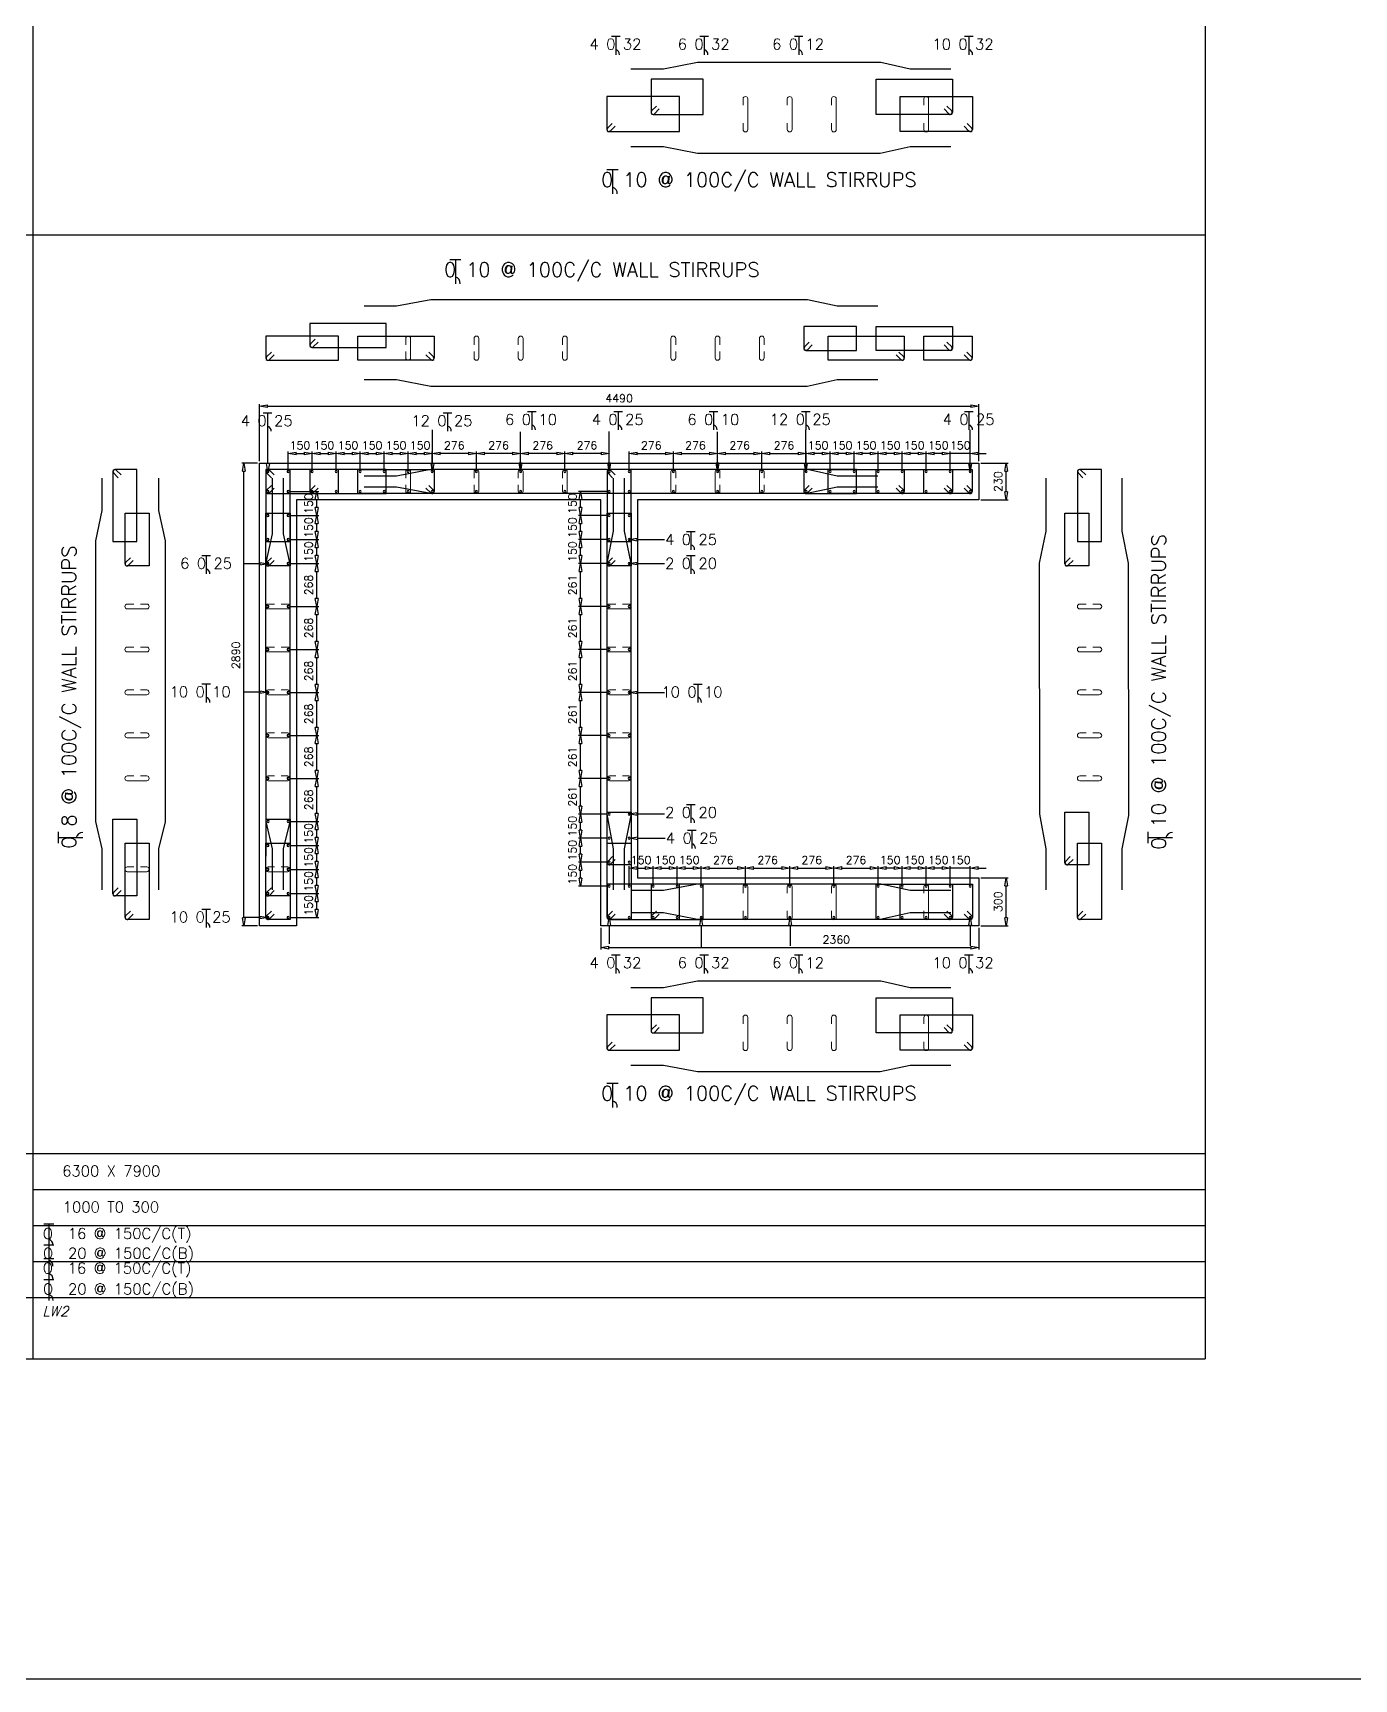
# Model space of a CAD drawing. Header units: millimetres. Extents: x 331487 to 517269, y 198509 to 399936.
# Drawn here: x 413434 to 429932, y 198509 to 219074 of the extents above; entities that cross this region are included whole.
import ezdxf

# ---------------------------------------------------------------- set-up
doc = ezdxf.new("R2010")
doc.units = ezdxf.units.MM
doc.header["$MEASUREMENT"] = 0
doc.layers.add('BEAM', color=1, linetype='Continuous', lineweight=5)
for name, color, linetype in [('COLUMN', 6, 'Continuous'), ('FOOTING', 5, 'Continuous'), ('FOOTING-SCH', 3, 'Continuous')]:
    doc.layers.add(name, color=color, linetype=linetype)
doc.styles.add('ITALICC', font='italicc', dxfattribs={"height": 0.3})
doc.styles.add('ROMANS', font='romans.shx')

# ---------------------------------------------------------------- blocks, each defined once
blk = doc.blocks.new('_ClosedBlank')
at = {"color": 0, "linetype": 'ByBlock', "lineweight": -2}
for p, q in [((-1, 0.17), (0, 0)), ((-1, 0.17), (-1, -0.17)), ((0, 0), (-1, -0.17))]:
    blk.add_line(p, q, dxfattribs=at)

msp = doc.modelspace()

# ---------------------------------------------------------------- linework, layer by layer
at = {"color": 1, "linetype": 'Continuous'}
for p, q in [((420658, 219032), (420765, 219032)), ((420711, 219032), (420711, 218801)), ((421763, 219032), (421870, 219032)), ((421816, 219032), (421816, 218801)), ((422942, 219032), (423050, 219032)), ((422996, 219032), (422996, 218801)), ((425068, 219032), (425175, 219032)), ((425121, 219032), (425121, 218801)), ((420600, 217366), (420741, 217366)), ((420670, 217366), (420670, 217062)), ((418638, 216244), (418779, 216244)), ((418709, 216244), (418709, 215940)), ((416310, 214328), (416417, 214328)), ((416363, 214328), (416363, 214097)), ((418558, 214328), (418666, 214328)), ((418612, 214328), (418612, 214097)), ((419609, 214344), (419716, 214344)), ((419663, 214344), (419663, 214113)), ((420688, 214344), (420795, 214344)), ((420742, 214344), (420742, 214113)), ((421878, 214344), (421985, 214344)), ((421931, 214344), (421931, 214113)), ((423031, 214344), (423138, 214344)), ((423084, 214344), (423084, 214113)), ((425068, 214344), (425175, 214344)), ((425121, 214344), (425121, 214113)), ((421597, 212845), (421704, 212845)), ((421651, 212845), (421651, 212614)), ((415544, 212546), (415651, 212546)), ((415597, 212546), (415597, 212316)), ((421597, 212546), (421704, 212546)), ((421651, 212546), (421651, 212316)), ((415544, 210941), (415651, 210941)), ((415597, 210941), (415597, 210710)), ((421682, 210939), (421789, 210939)), ((421736, 210939), (421736, 210709)), ((421597, 209435), (421704, 209435)), ((421651, 209435), (421651, 209204)), ((413753, 208953), (413753, 209094)), ((413753, 209023), (414057, 209023)), ((421607, 209114), (421715, 209114)), ((421661, 209114), (421661, 208883)), ((427361, 208953), (427361, 209094)), ((427361, 209023), (427665, 209023)), ((415544, 208128), (415651, 208128)), ((415597, 208128), (415597, 207897)), ((420658, 207556), (420765, 207556)), ((420711, 207556), (420711, 207325)), ((421763, 207556), (421870, 207556)), ((421816, 207556), (421816, 207325)), ((422942, 207556), (423050, 207556)), ((422996, 207556), (422996, 207325)), ((425068, 207556), (425175, 207556)), ((425121, 207556), (425121, 207325)), ((420600, 205953), (420741, 205953)), ((420670, 205953), (420670, 205649)), ((413570, 204194), (413693, 204194)), ((413632, 204194), (413632, 203930)), ((413570, 203932), (413693, 203932)), ((413632, 203932), (413632, 203668)), ((413571, 203762), (413693, 203762)), ((413632, 203762), (413632, 203498)), ((413571, 203501), (413693, 203501)), ((413632, 203501), (413632, 203237))]:
    msp.add_line(p, q, dxfattribs=at)
at = {"color": 8, "linetype": 'Continuous'}
for p, q in [((409734, 216552), (428074, 216552)), ((409734, 205076), (428074, 205076)), ((413434, 204626), (428074, 204626)), ((413434, 204176), (428074, 204176)), ((413434, 203726), (428074, 203726)), ((409734, 203276), (428074, 203276)), ((413434, 203276), (428074, 203276)), ((409734, 202508), (428074, 202508))]:
    msp.add_line(p, q, dxfattribs=at)
at = {"color": 1, "linetype": 'Continuous'}
for centre, radius, start, end in [((420696, 218806), 61.2, 355.5803, 75.6804), ((421801, 218806), 61.2, 355.5803, 75.6804), ((422981, 218806), 61.2, 355.5803, 75.6804), ((425106, 218806), 61.2, 355.5803, 75.6804), ((420651, 217068), 80.7, 355.5803, 75.6804), ((418689, 215946), 80.7, 355.5803, 75.6804), ((416348, 214102), 61.2, 355.5803, 75.6804), ((418597, 214102), 61.2, 355.5803, 75.6804), ((419647, 214118), 61.2, 355.5803, 75.6804), ((420727, 214118), 61.2, 355.5803, 75.6804), ((421916, 214118), 61.2, 355.5803, 75.6804), ((423069, 214118), 61.2, 355.5803, 75.6804), ((425106, 214118), 61.2, 355.5803, 75.6804), ((421636, 212619), 61.2, 355.5803, 75.6804), ((415582, 212320), 61.2, 355.5803, 75.6804), ((421636, 212320), 61.2, 355.5803, 75.6804), ((415582, 210715), 61.2, 355.5803, 75.6804), ((421721, 210714), 61.2, 355.5803, 75.6804), ((421636, 209209), 61.2, 355.5803, 75.6804), ((414051, 209003), 80.7, 85.5803, 165.6804), ((421646, 208888), 61.2, 355.5803, 75.6804), ((427659, 209003), 80.7, 85.5803, 165.6804), ((415582, 207902), 61.2, 355.5803, 75.6804), ((420696, 207330), 61.2, 355.5803, 75.6804), ((421801, 207330), 61.2, 355.5803, 75.6804), ((422981, 207330), 61.2, 355.5803, 75.6804), ((425106, 207330), 61.2, 355.5803, 75.6804), ((420651, 205655), 80.7, 355.5803, 75.6804), ((413614, 203935), 70, 355.5803, 75.6804), ((413614, 203674), 70, 355.5803, 75.6804), ((413615, 203504), 70, 355.5803, 75.6804), ((413615, 203242), 70, 355.5803, 75.6804)]:
    msp.add_arc(centre, radius, start, end, dxfattribs=at)
at = {"layer": 'BEAM', "ltscale": 0.05}
for p, q in [((422301, 218249), (422301, 218169)), ((422361, 217866), (422361, 218249)), ((422854, 218249), (422854, 218169)), ((422914, 217866), (422914, 218249)), ((423406, 218249), (423406, 218169)), ((423466, 217866), (423466, 218249)), ((424559, 218249), (424559, 218169)), ((424619, 217866), (424619, 218249)), ((422301, 217866), (422301, 217946)), ((422854, 217866), (422854, 217946)), ((423406, 217866), (423406, 217946)), ((424559, 217866), (424559, 217946)), ((418090, 215257), (418090, 215177)), ((418150, 215014), (418150, 215257)), ((418942, 215257), (418942, 215177)), ((419002, 215014), (419002, 215257)), ((419495, 215257), (419495, 215177)), ((419555, 215014), (419555, 215257)), ((420047, 215257), (420047, 215177)), ((420107, 215014), (420107, 215257)), ((421400, 215014), (421400, 215257)), ((421460, 215257), (421460, 215177)), ((421953, 215014), (421953, 215257)), ((422013, 215257), (422013, 215177)), ((422505, 215014), (422505, 215257)), ((422565, 215257), (422565, 215177)), ((418090, 215014), (418090, 215094)), ((418942, 215014), (418942, 215094)), ((419495, 215014), (419495, 215094)), ((420047, 215014), (420047, 215094)), ((421460, 215014), (421460, 215094)), ((422013, 215014), (422013, 215094)), ((422565, 215014), (422565, 215094)), ((418090, 213592), (418090, 213512)), ((418150, 213349), (418150, 213592)), ((418942, 213592), (418942, 213512)), ((419002, 213349), (419002, 213592)), ((419495, 213592), (419495, 213512)), ((419555, 213349), (419555, 213592)), ((420047, 213592), (420047, 213512)), ((420107, 213349), (420107, 213592)), ((421400, 213349), (421400, 213592)), ((421460, 213592), (421460, 213512)), ((421953, 213349), (421953, 213592)), ((422013, 213592), (422013, 213512)), ((422505, 213349), (422505, 213592)), ((422565, 213592), (422565, 213512)), ((418090, 213349), (418090, 213429)), ((418942, 213349), (418942, 213429)), ((419495, 213349), (419495, 213429)), ((420047, 213349), (420047, 213429)), ((421460, 213349), (421460, 213429)), ((422013, 213349), (422013, 213429)), ((422565, 213349), (422565, 213429)), ((414612, 211938), (414692, 211938)), ((414612, 211878), (414855, 211878)), ((414855, 211938), (414775, 211938)), ((416372, 211938), (416452, 211938)), ((416372, 211878), (416615, 211878)), ((416615, 211938), (416535, 211938)), ((420632, 211938), (420712, 211938)), ((420632, 211878), (420875, 211878)), ((420875, 211938), (420795, 211938)), ((426507, 211938), (426587, 211938)), ((426507, 211878), (426750, 211878)), ((426750, 211938), (426670, 211938)), ((414612, 211401), (414692, 211401)), ((414612, 211341), (414855, 211341)), ((414855, 211401), (414775, 211401)), ((416372, 211401), (416452, 211401)), ((416372, 211341), (416615, 211341)), ((416615, 211401), (416535, 211401)), ((420632, 211401), (420712, 211401)), ((420632, 211341), (420875, 211341)), ((420875, 211401), (420795, 211401)), ((426507, 211401), (426587, 211401)), ((426507, 211341), (426750, 211341)), ((426750, 211401), (426670, 211401)), ((414612, 210865), (414692, 210865)), ((414612, 210805), (414855, 210805)), ((414855, 210865), (414775, 210865)), ((416372, 210865), (416452, 210865)), ((416372, 210805), (416615, 210805)), ((416615, 210865), (416535, 210865)), ((420632, 210865), (420712, 210865)), ((420632, 210805), (420875, 210805)), ((420875, 210865), (420795, 210865)), ((426507, 210865), (426587, 210865)), ((426507, 210805), (426750, 210805)), ((426750, 210865), (426670, 210865)), ((414612, 210328), (414692, 210328)), ((414612, 210268), (414855, 210268)), ((414855, 210328), (414775, 210328)), ((416372, 210328), (416452, 210328)), ((416372, 210268), (416615, 210268)), ((416615, 210328), (416535, 210328)), ((420632, 210328), (420712, 210328)), ((420632, 210268), (420875, 210268)), ((420875, 210328), (420795, 210328)), ((426507, 210328), (426587, 210328)), ((426507, 210268), (426750, 210268)), ((426750, 210328), (426670, 210328)), ((414612, 209791), (414692, 209791)), ((414855, 209791), (414775, 209791)), ((416372, 209791), (416452, 209791)), ((416615, 209791), (416535, 209791)), ((420632, 209791), (420712, 209791)), ((420875, 209791), (420795, 209791)), ((426507, 209791), (426587, 209791)), ((426750, 209791), (426670, 209791)), ((414612, 209731), (414855, 209731)), ((416372, 209731), (416615, 209731)), ((420632, 209731), (420875, 209731)), ((426507, 209731), (426750, 209731)), ((414612, 208655), (414692, 208655)), ((414612, 208595), (414855, 208595)), ((414855, 208655), (414775, 208655)), ((416372, 208655), (416452, 208655)), ((416372, 208595), (416615, 208595)), ((416615, 208655), (416535, 208655)), ((422301, 208408), (422301, 208328)), ((422361, 208024), (422361, 208408)), ((422854, 208408), (422854, 208328)), ((422914, 208024), (422914, 208408)), ((423406, 208408), (423406, 208328)), ((423466, 208024), (423466, 208408)), ((424559, 208408), (424559, 208328)), ((424619, 208024), (424619, 208408)), ((422301, 208024), (422301, 208104)), ((422854, 208024), (422854, 208104)), ((423406, 208024), (423406, 208104)), ((424559, 208024), (424559, 208104)), ((422301, 206773), (422301, 206693)), ((422361, 206390), (422361, 206773)), ((422854, 206773), (422854, 206693)), ((422914, 206390), (422914, 206773)), ((423406, 206773), (423406, 206693)), ((423466, 206390), (423466, 206773)), ((424559, 206773), (424559, 206693)), ((424619, 206390), (424619, 206773)), ((422301, 206390), (422301, 206470)), ((422854, 206390), (422854, 206470)), ((423406, 206390), (423406, 206470)), ((424559, 206390), (424559, 206470))]:
    msp.add_line(p, q, dxfattribs=at)
for centre, start, end in [((422331, 218249), 0, 180), ((422884, 218249), 0, 180), ((423436, 218249), 0, 180), ((424589, 218249), 0, 180), ((422331, 217866), 180, 0), ((422884, 217866), 180, 0), ((423436, 217866), 180, 0), ((424589, 217866), 180, 0), ((418120, 215257), 0, 180), ((418972, 215257), 0, 180), ((419525, 215257), 0, 180), ((420077, 215257), 0, 180), ((421430, 215257), 0, 180), ((421983, 215257), 0, 180), ((422535, 215257), 0, 180), ((418120, 215014), 180, 0), ((418972, 215014), 180, 0), ((419525, 215014), 180, 0), ((420077, 215014), 180, 0), ((421430, 215014), 180, 0), ((421983, 215014), 180, 0), ((422535, 215014), 180, 0), ((418120, 213592), 0, 180), ((418972, 213592), 0, 180), ((419525, 213592), 0, 180), ((420077, 213592), 0, 180), ((421430, 213592), 0, 180), ((421983, 213592), 0, 180), ((422535, 213592), 0, 180), ((418120, 213349), 180, 0), ((418972, 213349), 180, 0), ((419525, 213349), 180, 0), ((420077, 213349), 180, 0), ((421430, 213349), 180, 0), ((421983, 213349), 180, 0), ((422535, 213349), 180, 0), ((414612, 211908), 90, 270), ((414855, 211908), 270, 90), ((416372, 211908), 90, 270), ((416615, 211908), 270, 90), ((420632, 211908), 90, 270), ((420875, 211908), 270, 90), ((426507, 211908), 90, 270), ((426750, 211908), 270, 90), ((414612, 211371), 90, 270), ((414855, 211371), 270, 90), ((416372, 211371), 90, 270), ((416615, 211371), 270, 90), ((420632, 211371), 90, 270), ((420875, 211371), 270, 90), ((426507, 211371), 90, 270), ((426750, 211371), 270, 90), ((414612, 210835), 90, 270), ((414855, 210835), 270, 90), ((416372, 210835), 90, 270), ((416615, 210835), 270, 90), ((420632, 210835), 90, 270), ((420875, 210835), 270, 90), ((426507, 210835), 90, 270), ((426750, 210835), 270, 90), ((414612, 210298), 90, 270), ((414855, 210298), 270, 90), ((416372, 210298), 90, 270), ((416615, 210298), 270, 90), ((420632, 210298), 90, 270), ((420875, 210298), 270, 90), ((426507, 210298), 90, 270), ((426750, 210298), 270, 90), ((414612, 209761), 90, 270), ((414855, 209761), 270, 90), ((416372, 209761), 90, 270), ((416615, 209761), 270, 90), ((420632, 209761), 90, 270), ((420875, 209761), 270, 90), ((426507, 209761), 90, 270), ((426750, 209761), 270, 90), ((414612, 208625), 90, 270), ((414855, 208625), 270, 90), ((416372, 208625), 90, 270), ((416615, 208625), 270, 90), ((422331, 208408), 0, 180), ((422884, 208408), 0, 180), ((423436, 208408), 0, 180), ((424589, 208408), 0, 180), ((422331, 208024), 180, 0), ((422884, 208024), 180, 0), ((423436, 208024), 180, 0), ((424589, 208024), 180, 0), ((422331, 206773), 0, 180), ((422884, 206773), 0, 180), ((423436, 206773), 0, 180), ((424589, 206773), 0, 180), ((422331, 206390), 180, 0), ((422884, 206390), 180, 0), ((423436, 206390), 180, 0), ((424589, 206390), 180, 0)]:
    msp.add_arc(centre, 30, start, end, dxfattribs=at)
at = {"layer": 'COLUMN', "color": 3}
for p, q in [((421307, 218621), (420900, 218621)), ((421734, 218702), (421307, 218621)), ((424021, 218702), (421734, 218702)), ((424389, 218621), (424021, 218702)), ((424898, 218621), (424389, 218621)), ((421805, 218496), (421152, 218496)), ((421152, 218496), (421152, 218081)), ((421805, 218056), (421805, 218496)), ((423962, 218056), (423962, 218496)), ((423962, 218496), (424915, 218496)), ((424915, 218496), (424915, 218081)), ((421506, 218281), (420601, 218281)), ((420601, 218281), (420601, 217866)), ((421506, 217841), (421506, 218281)), ((424262, 217841), (424262, 218281)), ((424262, 218281), (425166, 218281)), ((425166, 218281), (425166, 217866)), ((421219, 218159), (421160, 218099)), ((421177, 218056), (421805, 218056)), ((421195, 218064), (421255, 218124)), ((424890, 218056), (423962, 218056)), ((424873, 218064), (424813, 218124)), ((424848, 218159), (424908, 218099)), ((420668, 217943), (420609, 217883)), ((420626, 217841), (421506, 217841)), ((420644, 217848), (420704, 217908)), ((425141, 217841), (424262, 217841)), ((425123, 217848), (425063, 217908)), ((425099, 217943), (425159, 217883)), ((421307, 217650), (420900, 217650)), ((421734, 217569), (421307, 217650)), ((424389, 217650), (424015, 217569)), ((424898, 217650), (424389, 217650)), ((424015, 217569), (421734, 217569)), ((418401, 215739), (417975, 215658)), ((423108, 215739), (418401, 215739)), ((423476, 215658), (423108, 215739)), ((417975, 215658), (417568, 215658)), ((423985, 215658), (423476, 215658)), ((417845, 215445), (416892, 215445)), ((416892, 215445), (416892, 215170)), ((417845, 215145), (417845, 215445)), ((423717, 215408), (423062, 215408)), ((423062, 215408), (423062, 215133)), ((423717, 215108), (423717, 215408)), ((423962, 215108), (423962, 215408)), ((423962, 215408), (424915, 215408)), ((424915, 215408), (424915, 215133)), ((417250, 215284), (416344, 215284)), ((416344, 215284), (416344, 215009)), ((416959, 215247), (416899, 215188)), ((416917, 215145), (417845, 215145)), ((416934, 215152), (416994, 215212)), ((417250, 214984), (417250, 215284)), ((417493, 214984), (417493, 215284)), ((417493, 215284), (418443, 215284)), ((418443, 215284), (418443, 215009)), ((423129, 215210), (423069, 215150)), ((423105, 215115), (423165, 215175)), ((423363, 214984), (423363, 215284)), ((423363, 215284), (424315, 215284)), ((424315, 215284), (424315, 215009)), ((424561, 214984), (424561, 215284)), ((424561, 215284), (425164, 215284)), ((424873, 215115), (424813, 215175)), ((424848, 215210), (424908, 215150)), ((425164, 215284), (425164, 215009)), ((416411, 215087), (416351, 215027)), ((416369, 214984), (417250, 214984)), ((416386, 214992), (416446, 215052)), ((418418, 214984), (417493, 214984)), ((418401, 214992), (418341, 215052)), ((418377, 215087), (418436, 215027)), ((423087, 215108), (423717, 215108)), ((424290, 214984), (423363, 214984)), ((424890, 215108), (423962, 215108)), ((424272, 214992), (424212, 215052)), ((424248, 215087), (424308, 215027)), ((425139, 214984), (424561, 214984)), ((425121, 214992), (425061, 215052)), ((425097, 215087), (425156, 215027)), ((417975, 214739), (417568, 214739)), ((418401, 214658), (417975, 214739)), ((423476, 214739), (423102, 214658)), ((423985, 214739), (423476, 214739)), ((423102, 214658), (418401, 214658)), ((414299, 213106), (414299, 213513)), ((414432, 213594), (414432, 212718)), ((414439, 213576), (414499, 213516)), ((414732, 213619), (414457, 213619)), ((414534, 213552), (414474, 213612)), ((414732, 212718), (414732, 213619)), ((415007, 213106), (415007, 213513)), ((417250, 213619), (416344, 213619)), ((416344, 213619), (416344, 213344)), ((416344, 213594), (416344, 212718)), ((416351, 213576), (416411, 213516)), ((416644, 213619), (416369, 213619)), ((416446, 213552), (416386, 213612)), ((416425, 212814), (416425, 213513)), ((416563, 212814), (416563, 213513)), ((416644, 212718), (416644, 213619)), ((417845, 213619), (416892, 213619)), ((416892, 213619), (416892, 213344)), ((417250, 213319), (417250, 213619)), ((417493, 213319), (417493, 213619)), ((417493, 213619), (418443, 213619)), ((417975, 213538), (417568, 213538)), ((417845, 213319), (417845, 213619)), ((418401, 213619), (417975, 213538)), ((423108, 213619), (418401, 213619)), ((418443, 213619), (418443, 213344)), ((420604, 213594), (420604, 212718)), ((420611, 213576), (420671, 213516)), ((420904, 213619), (420629, 213619)), ((420706, 213552), (420646, 213612)), ((420685, 212848), (420685, 213513)), ((420823, 212848), (420823, 213513)), ((420904, 212718), (420904, 213619)), ((423717, 213619), (423062, 213619)), ((423062, 213619), (423062, 213344)), ((423476, 213538), (423108, 213619)), ((423363, 213319), (423363, 213619)), ((423363, 213619), (424315, 213619)), ((423985, 213538), (423476, 213538)), ((423717, 213319), (423717, 213619)), ((423962, 213319), (423962, 213619)), ((423962, 213619), (424915, 213619)), ((424315, 213619), (424315, 213344)), ((424561, 213319), (424561, 213619)), ((424561, 213619), (425164, 213619)), ((424915, 213619), (424915, 213344)), ((425164, 213619), (425164, 213344)), ((426086, 212848), (426086, 213513)), ((426478, 213594), (426478, 212718)), ((426486, 213576), (426546, 213516)), ((426778, 213619), (426503, 213619)), ((426581, 213552), (426521, 213612)), ((426778, 212718), (426778, 213619)), ((427035, 212848), (427035, 213513)), ((416411, 213421), (416351, 213362)), ((416369, 213319), (417250, 213319)), ((416386, 213326), (416446, 213386)), ((416959, 213421), (416899, 213362)), ((416917, 213319), (417845, 213319)), ((416934, 213326), (416994, 213386)), ((418418, 213319), (417493, 213319)), ((417975, 213400), (417568, 213400)), ((418401, 213319), (417975, 213400)), ((418401, 213326), (418341, 213386)), ((418377, 213421), (418436, 213362)), ((423102, 213319), (418401, 213319)), ((423129, 213421), (423069, 213362)), ((423087, 213319), (423717, 213319)), ((423476, 213400), (423102, 213319)), ((423105, 213326), (423165, 213386)), ((424290, 213319), (423363, 213319)), ((423985, 213400), (423476, 213400)), ((424890, 213319), (423962, 213319)), ((424272, 213326), (424212, 213386)), ((424248, 213421), (424308, 213362)), ((425139, 213319), (424561, 213319)), ((424873, 213326), (424813, 213386)), ((424848, 213421), (424908, 213362)), ((425121, 213326), (425061, 213386)), ((425097, 213421), (425156, 213362)), ((414218, 212730), (414299, 213106)), ((414584, 212440), (414584, 213072)), ((414584, 213072), (414884, 213072)), ((414884, 213072), (414884, 212415)), ((415088, 212730), (415007, 213106)), ((416344, 212440), (416344, 213072)), ((416344, 213072), (416644, 213072)), ((416644, 213072), (416644, 212415)), ((420604, 212440), (420604, 213072)), ((420604, 213072), (420904, 213072)), ((420904, 213072), (420904, 212415)), ((426320, 212440), (426320, 213072)), ((426320, 213072), (426620, 213072)), ((426620, 213072), (426620, 212415)), ((420604, 212451), (420685, 212848)), ((420904, 212451), (420823, 212848)), ((426005, 212451), (426086, 212848)), ((427116, 212451), (427035, 212848)), ((414219, 209223), (414218, 212730)), ((414432, 212718), (414732, 212718)), ((415089, 209217), (415088, 212730)), ((416344, 212438), (416425, 212814)), ((416344, 212718), (416644, 212718)), ((416644, 212438), (416563, 212814)), ((420604, 212718), (420904, 212718)), ((426478, 212718), (426778, 212718)), ((414591, 212458), (414651, 212518)), ((414686, 212482), (414626, 212423)), ((416345, 209223), (416344, 212438)), ((416351, 212458), (416411, 212518)), ((416446, 212482), (416386, 212423)), ((416645, 209217), (416644, 212438)), ((420605, 209312), (420604, 212451)), ((420611, 212458), (420671, 212518)), ((420706, 212482), (420646, 212423)), ((420905, 209299), (420904, 212451)), ((426007, 209312), (426005, 212451)), ((426327, 212458), (426387, 212518)), ((426422, 212482), (426362, 212423)), ((427117, 209299), (427116, 212451)), ((414884, 212415), (414609, 212415)), ((416644, 212415), (416369, 212415)), ((420904, 212415), (420629, 212415)), ((426620, 212415), (426345, 212415)), ((414299, 208879), (414219, 209223)), ((414432, 208317), (414433, 209250)), ((414433, 209250), (414733, 209250)), ((414733, 209250), (414732, 208292)), ((415007, 208879), (415089, 209217)), ((416344, 208317), (416345, 209250)), ((416345, 209250), (416645, 209250)), ((416425, 208879), (416345, 209223)), ((416563, 208879), (416645, 209217)), ((416645, 209250), (416644, 208292)), ((420604, 208706), (420605, 209339)), ((420605, 209339), (420905, 209339)), ((420685, 208879), (420605, 209312)), ((420823, 208879), (420905, 209299)), ((420905, 209339), (420904, 208681)), ((426086, 208879), (426007, 209312)), ((426320, 208706), (426321, 209339)), ((426321, 209339), (426621, 209339)), ((426621, 209339), (426620, 208681)), ((427035, 208879), (427117, 209299)), ((414584, 208024), (414584, 208952)), ((414584, 208952), (414884, 208952)), ((414884, 208952), (414884, 207999)), ((416344, 208024), (416344, 208952)), ((416344, 208952), (416644, 208952)), ((416644, 208952), (416644, 207999)), ((420604, 208024), (420604, 208952)), ((420604, 208952), (420904, 208952)), ((420904, 208952), (420904, 207999)), ((426478, 208024), (426478, 208952)), ((426478, 208952), (426778, 208952)), ((426778, 208952), (426778, 207999)), ((414299, 208370), (414299, 208879)), ((415007, 208370), (415007, 208879)), ((416425, 208370), (416425, 208879)), ((416563, 208370), (416563, 208879)), ((420611, 208723), (420671, 208783)), ((420706, 208747), (420646, 208688)), ((420685, 208370), (420685, 208879)), ((420823, 208370), (420823, 208879)), ((426086, 208370), (426086, 208879)), ((426327, 208723), (426387, 208783)), ((426422, 208747), (426362, 208688)), ((427035, 208370), (427035, 208879)), ((420904, 208681), (420629, 208681)), ((426620, 208681), (426345, 208681)), ((414439, 208334), (414499, 208394)), ((414534, 208359), (414474, 208299)), ((416351, 208334), (416411, 208394)), ((416446, 208359), (416386, 208299)), ((421508, 208439), (420604, 208439)), ((420604, 208439), (420604, 208024)), ((421307, 208358), (420900, 208358)), ((421805, 208439), (421152, 208439)), ((421152, 208439), (421152, 208024)), ((421734, 208439), (421307, 208358)), ((421508, 207999), (421508, 208439)), ((424021, 208439), (421734, 208439)), ((421805, 207999), (421805, 208439)), ((423962, 207999), (423962, 208439)), ((423962, 208439), (424915, 208439)), ((424389, 208358), (424021, 208439)), ((424262, 207999), (424262, 208439)), ((424262, 208439), (425166, 208439)), ((424898, 208358), (424389, 208358)), ((424915, 208439), (424915, 208024)), ((425166, 208439), (425166, 208024)), ((414732, 208292), (414457, 208292)), ((416644, 208292), (416369, 208292)), ((414591, 208042), (414651, 208102)), ((414884, 207999), (414609, 207999)), ((414686, 208066), (414626, 208006)), ((416351, 208042), (416411, 208102)), ((416644, 207999), (416369, 207999)), ((416446, 208066), (416386, 208006)), ((420611, 208042), (420671, 208102)), ((420671, 208101), (420611, 208042)), ((420629, 207999), (421508, 207999)), ((420904, 207999), (420629, 207999)), ((420646, 208006), (420706, 208066)), ((420706, 208066), (420646, 208006)), ((421307, 208080), (420900, 208080)), ((421219, 208101), (421160, 208042)), ((421177, 207999), (421805, 207999)), ((421195, 208006), (421255, 208066)), ((421734, 207999), (421307, 208080)), ((424015, 207999), (421734, 207999)), ((424890, 207999), (423962, 207999)), ((424389, 208080), (424015, 207999)), ((425141, 207999), (424262, 207999)), ((424898, 208080), (424389, 208080)), ((424873, 208006), (424813, 208066)), ((424848, 208101), (424908, 208042)), ((425123, 208006), (425063, 208066)), ((425099, 208101), (425159, 208042)), ((426486, 208042), (426546, 208102)), ((426778, 207999), (426503, 207999)), ((426581, 208066), (426521, 208006)), ((421307, 207145), (420900, 207145)), ((421734, 207226), (421307, 207145)), ((424021, 207226), (421734, 207226)), ((424389, 207145), (424021, 207226)), ((424898, 207145), (424389, 207145)), ((421805, 207020), (421152, 207020)), ((421152, 207020), (421152, 206605)), ((421805, 206580), (421805, 207020)), ((423962, 206580), (423962, 207020)), ((423962, 207020), (424915, 207020)), ((424915, 207020), (424915, 206605)), ((421506, 206805), (420601, 206805)), ((420601, 206805), (420601, 206390)), ((421219, 206683), (421160, 206623)), ((421506, 206365), (421506, 206805)), ((424262, 206365), (424262, 206805)), ((424262, 206805), (425166, 206805)), ((424848, 206683), (424908, 206623)), ((425166, 206805), (425166, 206390)), ((421177, 206580), (421805, 206580)), ((421195, 206588), (421255, 206648)), ((424890, 206580), (423962, 206580)), ((424873, 206588), (424813, 206648)), ((420668, 206467), (420609, 206408)), ((420626, 206365), (421506, 206365)), ((420644, 206372), (420704, 206432)), ((425141, 206365), (424262, 206365)), ((425123, 206372), (425063, 206432)), ((425099, 206467), (425159, 206408)), ((421307, 206174), (420900, 206174)), ((421734, 206093), (421307, 206174)), ((424015, 206093), (421734, 206093)), ((424389, 206174), (424015, 206093)), ((424898, 206174), (424389, 206174))]:
    msp.add_line(p, q, dxfattribs=at)
at = {"layer": 'COLUMN'}
for p, q in [((416264, 207919), (416264, 213699)), ((416264, 213699), (425244, 213699)), ((425244, 213699), (425244, 213239)), ((420524, 213239), (416724, 213239)), ((416724, 213239), (416724, 207919)), ((420524, 207919), (420524, 213239)), ((425244, 213239), (420984, 213239)), ((420984, 213239), (420984, 209029)), ((420984, 209029), (420984, 208519)), ((420984, 208519), (425244, 208519)), ((425244, 208519), (425244, 207919)), ((416724, 207919), (416264, 207919)), ((425244, 207919), (420524, 207919)), ((517269, 198509), (331487, 198509))]:
    msp.add_line(p, q, dxfattribs=at)
at = {"layer": 'COLUMN', "color": 4}
for points in [[(416369, 213694), (416369, 214116)], [(418422, 213694), (418422, 214116)], [(419524, 213697), (419524, 214091)], [(420629, 213700), (420629, 214094)], [(421983, 213697), (421983, 214091)], [(423086, 213694), (423086, 214116)], [(425139, 213694), (425139, 214116)], [(420979, 212743), (421319, 212743)], [(416269, 212442), (416073, 212442)], [(420979, 212444), (421319, 212444)], [(416269, 210837), (416073, 210837)], [(420979, 210832), (421319, 210832)], [(420979, 209316), (421319, 209316)], [(420989, 209012), (421329, 209012)], [(416269, 208024), (416073, 208024)], [(420629, 207921), (420629, 207692)], [(421780, 207924), (421780, 207639)], [(422890, 207926), (422890, 207670)], [(425139, 207926), (425139, 207670)]]:
    msp.add_lwpolyline(points, dxfattribs=at)
at = {"layer": 'COLUMN', "color": 3}
for centre, start, end in [((421177, 218081), 135, 270), ((421177, 218081), 180, 315), ((424890, 218081), 225, 0), ((424890, 218081), 270, 45), ((420626, 217866), 135, 270), ((420626, 217866), 180, 315), ((425141, 217866), 225, 0), ((425141, 217866), 270, 45), ((416917, 215170), 135, 270), ((416917, 215170), 180, 315), ((423087, 215133), 135, 270), ((423087, 215133), 180, 315), ((424890, 215133), 225, 0), ((424890, 215133), 270, 45), ((416369, 215009), 135, 270), ((416369, 215009), 180, 315), ((418418, 215009), 225, 0), ((418418, 215009), 270, 45), ((424290, 215009), 225, 0), ((424290, 215009), 270, 45), ((425139, 215009), 225, 0), ((425139, 215009), 270, 45), ((414457, 213594), 45, 180), ((414457, 213594), 90, 225), ((416369, 213594), 45, 180), ((416369, 213594), 90, 225), ((420629, 213594), 45, 180), ((420629, 213594), 90, 225), ((426503, 213594), 45, 180), ((426503, 213594), 90, 225), ((416369, 213344), 135, 270), ((416369, 213344), 180, 315), ((416917, 213344), 135, 270), ((416917, 213344), 180, 315), ((418418, 213344), 225, 0), ((418418, 213344), 270, 45), ((423087, 213344), 135, 270), ((423087, 213344), 180, 315), ((424290, 213344), 225, 0), ((424290, 213344), 270, 45), ((424890, 213344), 225, 0), ((424890, 213344), 270, 45), ((425139, 213344), 225, 0), ((425139, 213344), 270, 45), ((414609, 212440), 135, 270), ((414609, 212440), 180, 315), ((416369, 212440), 135, 270), ((416369, 212440), 180, 315), ((420629, 212440), 135, 270), ((420629, 212440), 180, 315), ((426345, 212440), 135, 270), ((426345, 212440), 180, 315), ((420629, 208706), 135, 270), ((420629, 208706), 180, 315), ((426345, 208706), 135, 270), ((426345, 208706), 180, 315), ((414457, 208317), 135, 270), ((416369, 208317), 135, 270), ((414457, 208317), 180, 315), ((416369, 208317), 180, 315), ((414609, 208024), 135, 270), ((414609, 208024), 180, 315), ((416369, 208024), 135, 270), ((416369, 208024), 180, 315), ((420629, 208024), 135, 270), ((420629, 208024), 135, 270), ((420629, 208024), 180, 315), ((420629, 208024), 180, 315), ((421177, 208024), 135, 270), ((421177, 208024), 180, 315), ((424890, 208024), 225, 0), ((424890, 208024), 270, 45), ((425141, 208024), 225, 0), ((425141, 208024), 270, 45), ((426503, 208024), 135, 270), ((426503, 208024), 180, 315), ((421177, 206605), 135, 270), ((421177, 206605), 180, 315), ((424890, 206605), 225, 0), ((424890, 206605), 270, 45), ((420626, 206390), 135, 270), ((420626, 206390), 180, 315), ((425141, 206390), 225, 0), ((425141, 206390), 270, 45)]:
    msp.add_arc(centre, 25, start, end, dxfattribs=at)
at = {"layer": 'COLUMN', "color": 7}
for centre, start, end in [((416369, 213594), 0, 180), ((416369, 213594), 90, 270), ((416369, 213594), 180, 0), ((416369, 213594), 270, 90), ((416619, 213594), 0, 180), ((416619, 213594), 90, 270), ((416619, 213594), 180, 0), ((416619, 213594), 270, 90), ((416919, 213594), 90, 270), ((416919, 213594), 270, 90), ((417219, 213594), 90, 270), ((417219, 213594), 270, 90), ((417519, 213594), 90, 270), ((417519, 213594), 270, 90), ((417819, 213594), 90, 270), ((417819, 213594), 270, 90), ((418119, 213594), 90, 270), ((418119, 213594), 270, 90), ((418419, 213594), 90, 270), ((418419, 213594), 270, 90), ((418971, 213594), 90, 270), ((418971, 213594), 270, 90), ((419524, 213594), 90, 270), ((419524, 213594), 270, 90), ((420076, 213594), 90, 270), ((420076, 213594), 270, 90), ((420629, 213593), 0, 180), ((420629, 213593), 180, 0), ((420879, 213594), 0, 180), ((420879, 213594), 180, 0), ((421431, 213594), 90, 270), ((421431, 213594), 270, 90), ((421984, 213594), 90, 270), ((421984, 213594), 270, 90), ((422536, 213594), 90, 270), ((422536, 213594), 270, 90), ((423089, 213594), 90, 270), ((423089, 213594), 270, 90), ((423389, 213594), 90, 270), ((423389, 213594), 270, 90), ((423689, 213594), 90, 270), ((423689, 213594), 270, 90), ((423989, 213594), 90, 270), ((423989, 213594), 270, 90), ((424289, 213594), 90, 270), ((424289, 213594), 270, 90), ((424589, 213594), 90, 270), ((424589, 213594), 270, 90), ((424889, 213594), 0, 180), ((424889, 213594), 90, 270), ((424889, 213594), 180, 0), ((424889, 213594), 270, 90), ((425139, 213594), 0, 180), ((425139, 213594), 90, 270), ((425139, 213594), 180, 0), ((425139, 213594), 270, 90), ((416369, 213344), 90, 270), ((416369, 213344), 270, 90), ((416619, 213344), 90, 270), ((416619, 213344), 270, 90), ((416919, 213344), 90, 270), ((416919, 213344), 270, 90), ((417219, 213344), 90, 270), ((417219, 213344), 270, 90), ((417519, 213344), 90, 270), ((417519, 213344), 270, 90), ((417819, 213344), 90, 270), ((417819, 213344), 270, 90), ((418119, 213344), 90, 270), ((418119, 213344), 270, 90), ((418419, 213344), 90, 270), ((418419, 213344), 270, 90), ((418971, 213344), 90, 270), ((418971, 213344), 270, 90), ((419524, 213344), 90, 270), ((419524, 213344), 270, 90), ((420076, 213344), 90, 270), ((420076, 213344), 270, 90), ((420629, 213345), 0, 180), ((420629, 213345), 180, 0), ((420879, 213345), 0, 180), ((420879, 213345), 180, 0), ((421431, 213344), 90, 270), ((421431, 213344), 270, 90), ((421984, 213344), 90, 270), ((421984, 213344), 270, 90), ((422536, 213344), 90, 270), ((422536, 213344), 270, 90), ((423089, 213344), 90, 270), ((423089, 213344), 270, 90), ((423389, 213344), 90, 270), ((423389, 213344), 270, 90), ((423689, 213344), 90, 270), ((423689, 213344), 270, 90), ((423989, 213344), 90, 270), ((423989, 213344), 270, 90), ((424289, 213344), 90, 270), ((424289, 213344), 270, 90), ((424589, 213344), 90, 270), ((424589, 213344), 270, 90), ((424889, 213344), 90, 270), ((424889, 213344), 270, 90), ((425139, 213344), 90, 270), ((425139, 213344), 270, 90), ((416369, 213044), 0, 180), ((416619, 213044), 0, 180), ((420629, 213044), 0, 180), ((420879, 213044), 0, 180), ((416369, 213044), 180, 0), ((416619, 213044), 180, 0), ((420629, 213044), 180, 0), ((420879, 213044), 180, 0), ((416369, 212744), 0, 180), ((416369, 212744), 180, 0), ((416619, 212744), 0, 180), ((416619, 212744), 180, 0), ((420629, 212744), 0, 180), ((420629, 212744), 180, 0), ((420879, 212744), 0, 180), ((420879, 212744), 180, 0), ((416369, 212444), 0, 180), ((416369, 212444), 180, 0), ((416619, 212444), 0, 180), ((416619, 212444), 180, 0), ((420629, 212444), 0, 180), ((420629, 212444), 180, 0), ((420879, 212444), 0, 180), ((420879, 212444), 180, 0), ((416369, 211907), 0, 180), ((416369, 211907), 180, 0), ((416619, 211907), 0, 180), ((416619, 211907), 180, 0), ((420629, 211907), 0, 180), ((420629, 211907), 180, 0), ((420879, 211907), 0, 180), ((420879, 211907), 180, 0), ((416369, 211371), 0, 180), ((416369, 211371), 180, 0), ((416619, 211371), 0, 180), ((416619, 211371), 180, 0), ((420629, 211371), 0, 180), ((420629, 211371), 180, 0), ((420879, 211371), 0, 180), ((420879, 211371), 180, 0), ((416369, 210834), 0, 180), ((416369, 210834), 180, 0), ((416619, 210834), 0, 180), ((416619, 210834), 180, 0), ((420629, 210834), 0, 180), ((420629, 210834), 180, 0), ((420879, 210834), 0, 180), ((420879, 210834), 180, 0), ((416369, 210297), 0, 180), ((416369, 210297), 180, 0), ((416619, 210297), 0, 180), ((416619, 210297), 180, 0), ((420629, 210297), 0, 180), ((420629, 210297), 180, 0), ((420879, 210297), 0, 180), ((420879, 210297), 180, 0), ((416369, 209761), 0, 180), ((416369, 209761), 0, 180), ((416619, 209761), 0, 180), ((416619, 209761), 0, 180), ((420629, 209761), 0, 180), ((420629, 209761), 0, 180), ((420879, 209761), 0, 180), ((420879, 209761), 0, 180), ((416369, 209761), 180, 0), ((416369, 209761), 180, 0), ((416619, 209761), 180, 0), ((416619, 209761), 180, 0), ((420629, 209761), 180, 0), ((420629, 209761), 180, 0), ((420879, 209761), 180, 0), ((420879, 209761), 180, 0), ((416370, 209224), 0, 180), ((416370, 209224), 180, 0), ((416620, 209224), 0, 180), ((416620, 209224), 180, 0), ((420630, 209313), 0, 180), ((420630, 209313), 180, 0), ((420880, 209313), 0, 180), ((420880, 209313), 180, 0), ((420629, 209013), 0, 180), ((420629, 209013), 180, 0), ((420879, 209013), 0, 180), ((420879, 209013), 180, 0), ((416369, 208924), 0, 180), ((416369, 208924), 180, 0), ((416619, 208924), 0, 180), ((416619, 208924), 180, 0), ((416369, 208624), 0, 180), ((416369, 208624), 180, 0), ((416619, 208624), 0, 180), ((416619, 208624), 180, 0), ((420629, 208713), 0, 180), ((420629, 208713), 180, 0), ((420879, 208713), 0, 180), ((420879, 208713), 180, 0), ((416369, 208324), 0, 180), ((416369, 208324), 180, 0), ((416619, 208324), 0, 180), ((416619, 208324), 180, 0), ((420629, 208414), 0, 180), ((420629, 208414), 90, 270), ((420629, 208414), 180, 0), ((420629, 208414), 270, 90), ((420879, 208414), 0, 180), ((420879, 208414), 90, 270), ((420879, 208414), 180, 0), ((420879, 208414), 270, 90), ((421179, 208414), 90, 270), ((421179, 208414), 270, 90), ((421479, 208414), 90, 270), ((421479, 208414), 270, 90), ((421779, 208414), 90, 270), ((421779, 208414), 270, 90), ((422331, 208414), 90, 270), ((422331, 208414), 270, 90), ((422884, 208414), 90, 270), ((422884, 208414), 270, 90), ((423436, 208414), 90, 270), ((423436, 208414), 270, 90), ((423989, 208414), 90, 270), ((423989, 208414), 270, 90), ((424289, 208414), 90, 270), ((424289, 208414), 270, 90), ((424589, 208414), 90, 270), ((424589, 208414), 270, 90), ((424889, 208414), 0, 180), ((424889, 208414), 90, 270), ((424889, 208414), 180, 0), ((424889, 208414), 270, 90), ((425139, 208414), 0, 180), ((425139, 208414), 90, 270), ((425139, 208414), 180, 0), ((425139, 208414), 270, 90), ((416369, 208024), 0, 180), ((416369, 208024), 180, 0), ((416619, 208024), 0, 180), ((416619, 208024), 180, 0), ((420629, 208024), 90, 270), ((420629, 208024), 0, 180), ((420629, 208024), 180, 0), ((420629, 208024), 270, 90), ((420879, 208024), 90, 270), ((420879, 208024), 0, 180), ((420879, 208024), 180, 0), ((420879, 208024), 270, 90), ((421179, 208024), 90, 270), ((421179, 208024), 270, 90), ((421479, 208024), 90, 270), ((421479, 208024), 270, 90), ((421779, 208024), 90, 270), ((421779, 208024), 270, 90), ((422331, 208024), 90, 270), ((422331, 208024), 270, 90), ((422884, 208024), 90, 270), ((422884, 208024), 270, 90), ((423436, 208024), 90, 270), ((423436, 208024), 270, 90), ((423989, 208024), 90, 270), ((423989, 208024), 270, 90), ((424289, 208024), 90, 270), ((424289, 208024), 270, 90), ((424589, 208024), 90, 270), ((424589, 208024), 270, 90), ((424889, 208024), 90, 270), ((424889, 208024), 270, 90), ((425139, 208024), 90, 270), ((425139, 208024), 270, 90)]:
    msp.add_arc(centre, 12.6, start, end, dxfattribs=at)
at = {"layer": 'FOOTING', "color": 4}
for p, q in [((416264, 213724), (416264, 214434)), ((416364, 214409), (425144, 214409)), ((425244, 213724), (425244, 214434)), ((416239, 213699), (416043, 213699)), ((416619, 213619), (416619, 213846)), ((416719, 213821), (416819, 213821)), ((416919, 213619), (416919, 213846)), ((416919, 213619), (416919, 213846)), ((417019, 213821), (417119, 213821)), ((417219, 213619), (417219, 213846)), ((417219, 213619), (417219, 213846)), ((417319, 213821), (417419, 213821)), ((417519, 213619), (417519, 213846)), ((417519, 213619), (417519, 213846)), ((417619, 213821), (417719, 213821)), ((417819, 213619), (417819, 213846)), ((417819, 213619), (417819, 213846)), ((417919, 213821), (418019, 213821)), ((418119, 213619), (418119, 213846)), ((418119, 213619), (418119, 213846)), ((418219, 213821), (418319, 213821)), ((418419, 213619), (418419, 213846)), ((418419, 213617), (418419, 213846)), ((418871, 213821), (418519, 213821)), ((418971, 213618), (418971, 213846)), ((418971, 213617), (418971, 213846)), ((419424, 213821), (419071, 213821)), ((419524, 213616), (419524, 213846)), ((419524, 213618), (419524, 213846)), ((419976, 213821), (419624, 213821)), ((420076, 213618), (420076, 213846)), ((420076, 213616), (420076, 213846)), ((420529, 213821), (420176, 213821)), ((420629, 213618), (420629, 213846)), ((420879, 213616), (420879, 213846)), ((420979, 213821), (421331, 213821)), ((421431, 213616), (421431, 213846)), ((421431, 213616), (421431, 213846)), ((421531, 213821), (421884, 213821)), ((421984, 213616), (421984, 213846)), ((421984, 213618), (421984, 213846)), ((422084, 213821), (422436, 213821)), ((422536, 213618), (422536, 213846)), ((422536, 213617), (422536, 213846)), ((422636, 213821), (422989, 213821)), ((423089, 213619), (423089, 213846)), ((423089, 213617), (423089, 213846)), ((423289, 213821), (423189, 213821)), ((423389, 213619), (423389, 213846)), ((423389, 213619), (423389, 213846)), ((423589, 213821), (423489, 213821)), ((423689, 213619), (423689, 213846)), ((423689, 213619), (423689, 213846)), ((423889, 213821), (423789, 213821)), ((423989, 213619), (423989, 213846)), ((423989, 213619), (423989, 213846)), ((424189, 213821), (424089, 213821)), ((424289, 213619), (424289, 213846)), ((424289, 213619), (424289, 213846)), ((424489, 213821), (424389, 213821)), ((424589, 213619), (424589, 213846)), ((424589, 213619), (424589, 213846)), ((424789, 213821), (424689, 213821)), ((424789, 213821), (424689, 213821)), ((424889, 213619), (424889, 213846)), ((424889, 213619), (424889, 213846)), ((425139, 213821), (424889, 213821)), ((425139, 213619), (425139, 213846)), ((425239, 213821), (425339, 213821)), ((425269, 213699), (425611, 213699)), ((416068, 208019), (416068, 213599)), ((425586, 213339), (425586, 213599)), ((416644, 213344), (417002, 213344)), ((420604, 213344), (420246, 213344)), ((416977, 213144), (416977, 213244)), ((420271, 213144), (420271, 213244)), ((425269, 213239), (425611, 213239)), ((416644, 213044), (417002, 213044)), ((416644, 213044), (417002, 213044)), ((416977, 212844), (416977, 212944)), ((420604, 213044), (420246, 213044)), ((420604, 213044), (420246, 213044)), ((420271, 212844), (420271, 212944)), ((416644, 212744), (417002, 212744)), ((416644, 212744), (417002, 212744)), ((416977, 212544), (416977, 212644)), ((420604, 212744), (420246, 212744)), ((420604, 212744), (420246, 212744)), ((420271, 212544), (420271, 212644)), ((416644, 212444), (417002, 212444)), ((416644, 212444), (417002, 212444)), ((420604, 212444), (420246, 212444)), ((420604, 212444), (420246, 212444)), ((416977, 212007), (416977, 212344)), ((420271, 212007), (420271, 212344)), ((416644, 211907), (417002, 211907)), ((416644, 211907), (417002, 211907)), ((420604, 211907), (420246, 211907)), ((420604, 211907), (420246, 211907)), ((416977, 211471), (416977, 211807)), ((420271, 211471), (420271, 211807)), ((416644, 211371), (417002, 211371)), ((416644, 211371), (417002, 211371)), ((416977, 210934), (416977, 211271)), ((420604, 211371), (420246, 211371)), ((420604, 211371), (420246, 211371)), ((420271, 210934), (420271, 211271)), ((416644, 210834), (417002, 210834)), ((416644, 210834), (417002, 210834)), ((420604, 210834), (420246, 210834)), ((420604, 210834), (420246, 210834)), ((416977, 210397), (416977, 210734)), ((420271, 210397), (420271, 210734)), ((416644, 210297), (417002, 210297)), ((416644, 210297), (417002, 210297)), ((416977, 209861), (416977, 210197)), ((420604, 210297), (420246, 210297)), ((420604, 210297), (420246, 210297)), ((420271, 209861), (420271, 210197)), ((416644, 209761), (417002, 209761)), ((416644, 209761), (417002, 209761)), ((416977, 209324), (416977, 209661)), ((420604, 209761), (420246, 209761)), ((420604, 209761), (420246, 209761)), ((420271, 209413), (420271, 209661)), ((416644, 209224), (417002, 209224)), ((416644, 209224), (417002, 209224)), ((420604, 209313), (420246, 209313)), ((420604, 209313), (420246, 209313)), ((420271, 209113), (420271, 209213)), ((416977, 209024), (416977, 209124)), ((420604, 209013), (420246, 209013)), ((420604, 209013), (420246, 209013)), ((416644, 208924), (417002, 208924)), ((416644, 208924), (417002, 208924)), ((416977, 208724), (416977, 208824)), ((420271, 208813), (420271, 208913)), ((416644, 208624), (417002, 208624)), ((416644, 208624), (417002, 208624)), ((420604, 208713), (420246, 208713)), ((420604, 208713), (420246, 208713)), ((420271, 208513), (420271, 208613)), ((420879, 208439), (420879, 208666)), ((420979, 208641), (421079, 208641)), ((421179, 208439), (421179, 208666)), ((421179, 208439), (421179, 208666)), ((421279, 208641), (421379, 208641)), ((421479, 208439), (421479, 208666)), ((421479, 208439), (421479, 208666)), ((421579, 208641), (421679, 208641)), ((421779, 208439), (421779, 208666)), ((421779, 208439), (421779, 208666)), ((421879, 208641), (422231, 208641)), ((422331, 208439), (422331, 208666)), ((422331, 208439), (422331, 208666)), ((422431, 208641), (422784, 208641)), ((422884, 208439), (422884, 208666)), ((422884, 208439), (422884, 208666)), ((422984, 208641), (423336, 208641)), ((423436, 208439), (423436, 208666)), ((423436, 208439), (423436, 208666)), ((423536, 208641), (423889, 208641)), ((423989, 208439), (423989, 208666)), ((423989, 208439), (423989, 208666)), ((424189, 208641), (424089, 208641)), ((424289, 208439), (424289, 208666)), ((424289, 208439), (424289, 208666)), ((424489, 208641), (424389, 208641)), ((424589, 208439), (424589, 208666)), ((424589, 208439), (424589, 208666)), ((424789, 208641), (424689, 208641)), ((424789, 208641), (424689, 208641)), ((424889, 208439), (424889, 208666)), ((424889, 208439), (424889, 208666)), ((425139, 208641), (424889, 208641)), ((425139, 208439), (425139, 208666)), ((425239, 208641), (425339, 208641)), ((416644, 208324), (417002, 208324)), ((416644, 208324), (417002, 208324)), ((416977, 208424), (416977, 208524)), ((420604, 208413), (420246, 208413)), ((425269, 208519), (425611, 208519)), ((425586, 208019), (425586, 208419)), ((416977, 208124), (416977, 208224)), ((416239, 207919), (416043, 207919)), ((416644, 208024), (417002, 208024)), ((425269, 207919), (425611, 207919)), ((420524, 207894), (420524, 207621)), ((425244, 207894), (425244, 207621)), ((420624, 207646), (425144, 207646))]:
    msp.add_line(p, q, dxfattribs=at)
at = {"layer": 'FOOTING-SCH', "color": 8, "linetype": 'Continuous'}
for p, q in [((413434, 283543), (413434, 202508)), ((428074, 283543), (428074, 202508))]:
    msp.add_line(p, q, dxfattribs=at)

# ---------------------------------------------------------------- block references
at = {"layer": 'COLUMN', "color": 4, "xscale": 100, "yscale": 100, "zscale": 100}
for p, rotation in [((416369, 213594), 270), ((418422, 213594), 270), ((419524, 213597), 270), ((420629, 213600), 270), ((421983, 213597), 270), ((423086, 213594), 270), ((425139, 213594), 270), ((420879, 212743), 180), ((420879, 212444), 180), ((420879, 210832), 180), ((420879, 209316), 180), ((420889, 209012), 180), ((420629, 208021), 90), ((421780, 208024), 90), ((422890, 208026), 90), ((425139, 208026), 90)]:
    msp.add_blockref('_ClosedBlank', p, dxfattribs=dict(at, rotation=rotation))
for p in [(416369, 212442), (416369, 210837), (416369, 208024)]:
    msp.add_blockref('_ClosedBlank', p, dxfattribs=at)
at = {"layer": 'FOOTING', "color": 4, "xscale": 100, "yscale": 100, "zscale": 100}
for p, rotation in [((416264, 214409), 180), ((416068, 213699), 90), ((416619, 213821), 180), ((416919, 213821), 180), ((417219, 213821), 180), ((417519, 213821), 180), ((417819, 213821), 180), ((418119, 213821), 180), ((418419, 213821), 180), ((418971, 213821), 180), ((419524, 213821), 180), ((420076, 213821), 180), ((420879, 213821), 180), ((421431, 213821), 180), ((421984, 213821), 180), ((422536, 213821), 180), ((423089, 213821), 179.999999999622), ((423389, 213821), 359.999999999622), ((423389, 213821), 179.999999999622), ((423689, 213821), 359.999999999622), ((423689, 213821), 179.999999999622), ((423989, 213821), 359.999999999622), ((423989, 213821), 179.999999999622), ((424289, 213821), 359.999999999622), ((424289, 213821), 179.999999999622), ((424589, 213821), 359.999999999622), ((424589, 213821), 179.999999999622), ((424889, 213821), 359.9999999995468), ((424889, 213821), 359.999999999622), ((425139, 213821), 179.9999999995468), ((425586, 213699), 90), ((416977, 213344), 90), ((420271, 213344), 90), ((425586, 213239), 270), ((416977, 213044), 270), ((420271, 213044), 270), ((416977, 213044), 90), ((420271, 213044), 90), ((416977, 212744), 270), ((416977, 212744), 90), ((420271, 212744), 270), ((420271, 212744), 90), ((416977, 212444), 270), ((416977, 212444), 90), ((420271, 212444), 270), ((420271, 212444), 90), ((416977, 211907), 270), ((416977, 211907), 90), ((420271, 211907), 270), ((420271, 211907), 90), ((416977, 211371), 270), ((420271, 211371), 270), ((416977, 211371), 90), ((420271, 211371), 90), ((416977, 210834), 270), ((416977, 210834), 90), ((420271, 210834), 270), ((420271, 210834), 90), ((416977, 210297), 270), ((420271, 210297), 270), ((416977, 210297), 90), ((420271, 210297), 90), ((416977, 209761), 270), ((420271, 209761), 270), ((416977, 209761), 90), ((420271, 209761), 90), ((420271, 209313), 270), ((416977, 209224), 270), ((416977, 209224), 90), ((420271, 209313), 90), ((416977, 208924), 270), ((420271, 209013), 270), ((420271, 209013), 90), ((416977, 208924), 90), ((420271, 208713), 270), ((416977, 208624), 270), ((416977, 208624), 90), ((420271, 208713), 90), ((420879, 208641), 180), ((421179, 208641), 180), ((421479, 208641), 180), ((421779, 208641), 180), ((422331, 208641), 180), ((422884, 208641), 180), ((423436, 208641), 180), ((423989, 208641), 179.999999999622), ((424289, 208641), 359.999999999622), ((424289, 208641), 179.999999999622), ((424589, 208641), 359.999999999622), ((424589, 208641), 179.999999999622), ((424889, 208641), 359.9999999995468), ((424889, 208641), 359.999999999622), ((425139, 208641), 179.9999999995468), ((416977, 208324), 270), ((416977, 208324), 90), ((420271, 208413), 270), ((425586, 208519), 90), ((416977, 208024), 270), ((416068, 207919), 270), ((425586, 207919), 270), ((420524, 207646), 180)]:
    msp.add_blockref('_ClosedBlank', p, dxfattribs=dict(at, rotation=rotation))
for p in [(425244, 214409), (416919, 213821), (417219, 213821), (417519, 213821), (417819, 213821), (418119, 213821), (418419, 213821), (418971, 213821), (419524, 213821), (420076, 213821), (420629, 213821), (421431, 213821), (421984, 213821), (422536, 213821), (423089, 213821), (421179, 208641), (421479, 208641), (421779, 208641), (422331, 208641), (422884, 208641), (423436, 208641), (423989, 208641), (425244, 207646)]:
    msp.add_blockref('_ClosedBlank', p, dxfattribs=at)

# ---------------------------------------------------------------- texts
at = {"color": 6, "linetype": 'Continuous', "style": 'ITALICC'}
msp.add_text('LW2', height=125, dxfattribs=at).set_placement((413551, 203041))
at = {"layer": 'COLUMN', "color": 1, "style": 'ROMANS'}
for s, height, p in [('4 0 32', 135, (420384, 218866)), ('6 0 32', 135, (421486, 218866)), ('6 0 12', 135, (422665, 218866)), ('10 0 32', 135, (424667, 218866)), (' 0 10 @ 100C/C WALL STIRRUPS', 178.2, (420407, 217150)), (' 0 10 @ 100C/C WALL STIRRUPS', 178.2, (418445, 216028)), ('4 0 25', 135, (416029, 214161)), ('12 0 25', 135, (418159, 214161)), ('6 0 10', 135, (419329, 214177)), ('4 0 25', 135, (420412, 214177)), ('6 0 10', 135, (421606, 214177)), ('12 0 25', 135, (422634, 214178)), ('4 0 25', 135, (424794, 214178)), ('4 0 25', 135, (421328, 212678)), ('6 0 25', 135, (415272, 212379)), ('2 0 20', 135, (421328, 212379)), ('10 0 10', 135, (415140, 210774)), ('10 0 10', 135, (421281, 210773)), ('2 0 20', 135, (421328, 209268)), ('4 0 25', 135, (421338, 208947)), ('10 0 25', 135, (415140, 207961)), ('4 0 32', 135, (420384, 207390)), ('6 0 32', 135, (421486, 207390)), ('6 0 12', 135, (422665, 207390)), ('10 0 32', 135, (424667, 207390)), (' 0 10 @ 100C/C WALL STIRRUPS', 178.2, (420407, 205737)), ('6300 X 7900', 135, (413799, 204788)), ('1000 T0 300', 135, (413806, 204338)), ('O  16 @ 150C/C(T)', 135, (413557, 204007)), ('O  20 @ 150C/C(B)', 135, (413559, 203761)), ('O  16 @ 150C/C(T)', 135, (413556, 203575)), ('O  20 @ 150C/C(B)', 135, (413559, 203314))]:
    msp.add_text(s, height=height, dxfattribs=at).set_placement(p)
for s, p in [(' 0 8 @ 100C/C WALL STIRRUPS', (413972, 208761)), (' 0 10 @ 100C/C WALL STIRRUPS', (427580, 208750))]:
    msp.add_text(s, height=178.2, rotation=90, dxfattribs=at).set_placement(p)
at = {"layer": 'FOOTING', "color": 3, "char_height": 100, "attachment_point": 5, "style": 'ROMANS'}
for s, insert in [('4490', (420754, 214509)), ('150', (416769, 213921)), ('150', (417069, 213921)), ('150', (417369, 213921)), ('150', (417669, 213921)), ('150', (417969, 213921)), ('150', (418269, 213921)), ('276', (418695, 213921)), ('276', (419248, 213921)), ('276', (419800, 213921)), ('276', (420353, 213921)), ('276', (421155, 213921)), ('276', (421707, 213921)), ('276', (422260, 213921)), ('276', (422812, 213921)), ('150', (423239, 213921)), ('150', (423539, 213921)), ('150', (423839, 213921)), ('150', (424139, 213921)), ('150', (424439, 213921)), ('150', (424739, 213921)), ('150', (425014, 213921)), ('150', (421029, 208741)), ('150', (421329, 208741)), ('150', (421629, 208741)), ('276', (422055, 208741)), ('276', (422608, 208741)), ('276', (423160, 208741)), ('276', (423712, 208741)), ('150', (424139, 208741)), ('150', (424439, 208741)), ('150', (424739, 208741)), ('150', (425014, 208741)), ('2360', (423466, 207746))]:
    msp.add_mtext(s, dxfattribs=dict(at, insert=insert))
at = {"layer": 'FOOTING', "color": 3, "char_height": 100, "attachment_point": 5, "rotation": 90, "style": 'ROMANS'}
for s, insert in [('230', (425486, 213469)), ('150', (416877, 213194)), ('150', (420171, 213194)), ('150', (416877, 212894)), ('150', (420171, 212894)), ('150', (416877, 212594)), ('150', (420171, 212594)), ('268', (416877, 212176)), ('261', (420171, 212176)), ('268', (416877, 211639)), ('261', (420171, 211639)), ('2890', (415968, 211298)), ('268', (416877, 211102)), ('261', (420171, 211102)), ('268', (416877, 210566)), ('261', (420171, 210566)), ('268', (416877, 210029)), ('261', (420171, 210029)), ('268', (416877, 209492)), ('261', (420171, 209537)), ('150', (416877, 209074)), ('150', (420171, 209163)), ('150', (420171, 208863)), ('150', (416877, 208774)), ('150', (416877, 208474)), ('150', (420171, 208563)), ('300', (425486, 208219)), ('150', (416877, 208174))]:
    msp.add_mtext(s, dxfattribs=dict(at, insert=insert))

doc.saveas('drawing.dxf')
